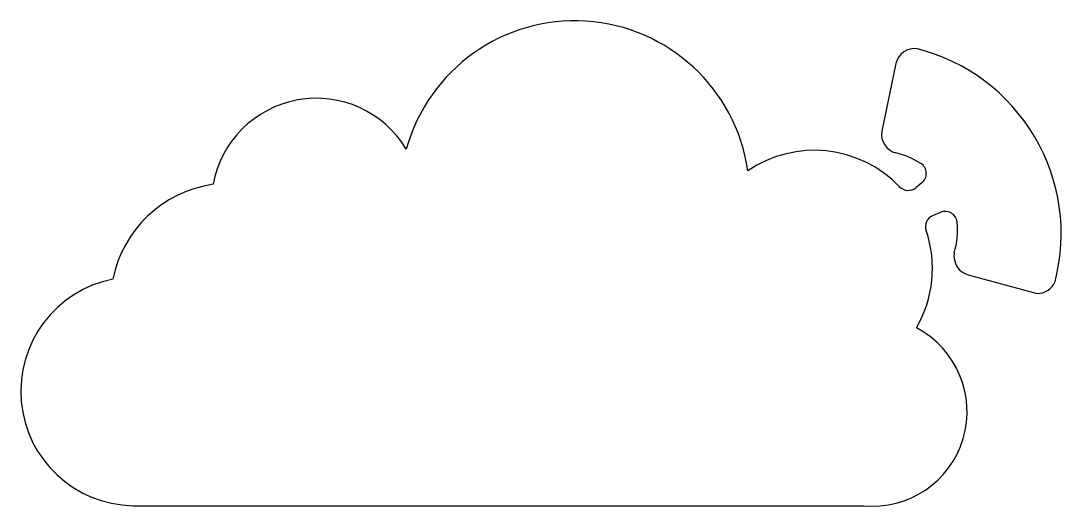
# Model space of a CAD drawing. Header units: millimetres. Extents: x -329.6 to -242.9, y -406.9 to -366.5.
import ezdxf

# ---------------------------------------------------------------- set-up
doc = ezdxf.new("R2010")
doc.units = ezdxf.units.MM
doc.layers.add('layer 1', color=3, linetype='Continuous', lineweight=25)

msp = doc.modelspace()

# ---------------------------------------------------------------- linework, layer by layer
at = {"layer": 'layer 1'}
for p, q in [((-256.675, -370.021), (-257.853, -375.681)), ((-254.511, -379.983), (-255.019, -380.387)), ((-252.975, -382.434), (-253.606, -382.715)), ((-250.635, -387.648), (-244.887, -389.198)), ((-320.294, -406.88), (-259.365, -406.884))]:
    msp.add_line(p, q, dxfattribs=at)
for centre, radius, start, end in [((-283.442, -381.048), 14.577, 8.20534, 164.53594), ((-255.118, -370.389), 1.6, 81.25409, 166.70143), ((-258.808, -384.235), 15.92, 345.5895, 75.69812), ((-304.991, -381.686), 8.759, 31.09509, 169.54992), ((-256.255, -375.921), 1.616, 171.44444, 255.30482), ((-263.474, -387.111), 9.849, 43.78486, 124.22912), ((-258.174, -383.949), 6.638, 57.36462, 76.8596), ((-255.133, -379.2), 1, 308.49638, 57.36462), ((-312.182, -389.969), 9.974, 98.20703, 168.61069), ((-255.641, -379.604), 1, 223.78486, 308.49638), ((-252.568, -383.348), 1, 6.11628, 114.01248), ((-253.199, -383.629), 1, 114.01248, 198.724), ((-258.174, -383.949), 6.638, 343.82476, 6.11628), ((-263.474, -387.111), 9.849, 329.81921, 18.724), ((-250.211, -386.09), 1.615, 169.58, 254.74488), ((-320.103, -397.349), 9.533, 101.22759, 268.85231), ((-244.887, -387.576), 1.622, 270, 337.49169), ((-258.609, -399.044), 7.877, 264.49251, 62.40224)]:
    msp.add_arc(centre, radius, start, end, dxfattribs=at)

doc.saveas('drawing.dxf')
